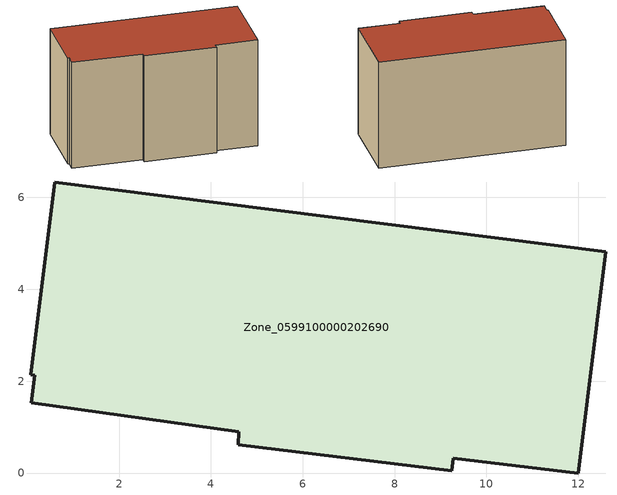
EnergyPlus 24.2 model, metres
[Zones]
Zone_0599100000202690
 floor ground (C_G): 9.28,0.33 9.25,0.05 4.6,0.61 4.61,0.9 0.09,1.53 0.16,2.13 0.08,2.14 0.6,6.34 12.6,4.82 12,0 z0
 wall outside (C_F): 9.25,0.05 9.28,0.33 12,0 12.6,4.82 0.6,6.34 0.08,2.14 0.16,2.13 0.09,1.53 4.61,0.9 4.6,0.61 9.25,0.05 z0:7.4
 roof outside (C_R): 0.6,6.34 0.08,2.14 0.16,2.13 0.09,1.53 4.61,0.9 4.6,0.61 9.25,0.05 9.28,0.33 12,0 12.6,4.82 z7.4
[BUILDING]
Pand.0599100000202690: North Axis=0; Terrain=City; Loads Convergence Tolerance Value=0.04; Temperature Convergence Tolerance Value=0.4; Solar Distribution=FullExterior; Maximum Number of Warmup Days=25; Minimum Number of Warmup Days=1
[Site:Location]
Rotterdam.The.Hague.AP_ZH_NLD Design_Conditions: Latitude=51.96; Longitude=4.45; Time Zone=1; Elevation=-4.5
[SITE:GROUNDTEMPERATURE:BUILDINGSURFACE]
18, 18, 18, 18, 18, 18, 18, 18, 18, 18, 18, 18
[MATERIAL] Thermal Absorptance=0.9; Solar Absorptance=0.7; Visible Absorptance=0.7
Name | Roughness | Thickness | Conductivity | Density | Specific Heat
G.TI.1946 | MediumSmooth | 0.15 | 1 | 540 | 1210
F.TI.1946 | Rough | 0.3 | 0.857143 | 1920 | 840
R.TI.1946 | MediumRough | 0.2 | 0.1 | 1500 | 1000
[CONSTRUCTION]
C_G: G.TI.1946
C_F: F.TI.1946
C_R: R.TI.1946
[ZONE]
Zone_0599100000202690: Type=1; Multiplier=1; Ceiling Height=Autocalculate; Volume=Autocalculate; Floor Area=autocalculate; Part of Total Floor Area=Yes
[ZONEINFILTRATION:DESIGNFLOWRATE]
Infil_Zone_0599100000202690: Zone or ZoneList or Space or SpaceList=Zone_0599100000202690; Schedule=AlwaysOn; Design Flow Rate Calculation Method=Flow/Area; Flow Rate per Floor Area=0.003; Constant Term Coefficient=1; Temperature Term Coefficient=0; Velocity Term Coefficient=0; Velocity Squared Term Coefficient=0
[HVACTEMPLATE:ZONE:IDEALLOADSAIRSYSTEM]
Zone_0599100000202690: Maximum Heating Supply Air Temperature=50; Minimum Cooling Supply Air Temperature=13; Maximum Heating Supply Air Humidity Ratio=0.0156; Minimum Cooling Supply Air Humidity Ratio=0.0077; Heating Limit=NoLimit; Cooling Limit=NoLimit; Dehumidification Control Type=ConstantSensibleHeatRatio; Cooling Sensible Heat Ratio=0.7; Dehumidification Setpoint=60; Humidification Control Type=None; Humidification Setpoint=30; Outdoor Air Method=None; Outdoor Air Flow Rate per Person=0.00944; Outdoor Air Flow Rate per Zone Floor Area=0; Outdoor Air Flow Rate per Zone=0; Demand Controlled Ventilation Type=None; Outdoor Air Economizer Type=NoEconomizer; Heat Recovery Type=None; Sensible Heat Recovery Effectiveness=0.7; Latent Heat Recovery Effectiveness=0.65
[ZONECONTROL:THERMOSTAT]
ThermostatControl_Zone_0599100000202690: Zone or ZoneList=Zone_0599100000202690; Control Type Schedule=DualSetpointControlType; Control 1=Thermostat_Zone_0599100000202690; Temperature Difference Between Cutout And Setpoint=0
[THERMOSTATSETPOINT:DUALSETPOINT]
Thermostat_Zone_0599100000202690: Heating Setpoint Temperature Schedule=HeatingSetpoint_Zone_0599100000202690; Cooling Setpoint Temperature Schedule=CoolingSetpoint_Zone_0599100000202690
[SCHEDULE:COMPACT]
HeatingSetpoint_Zone_0599100000202690: Through: 12/31, For: AllDays, Until: 24:00, 21
CoolingSetpoint_Zone_0599100000202690: Through: 12/31, For: AllDays, Until: 24:00, 24
DualSetpointControlType: Through: 12/31, For: AllDays, Until: 24:00, 4
AlwaysOn: Through: 12/31, For: AllDays, Until: 24:00, 1
